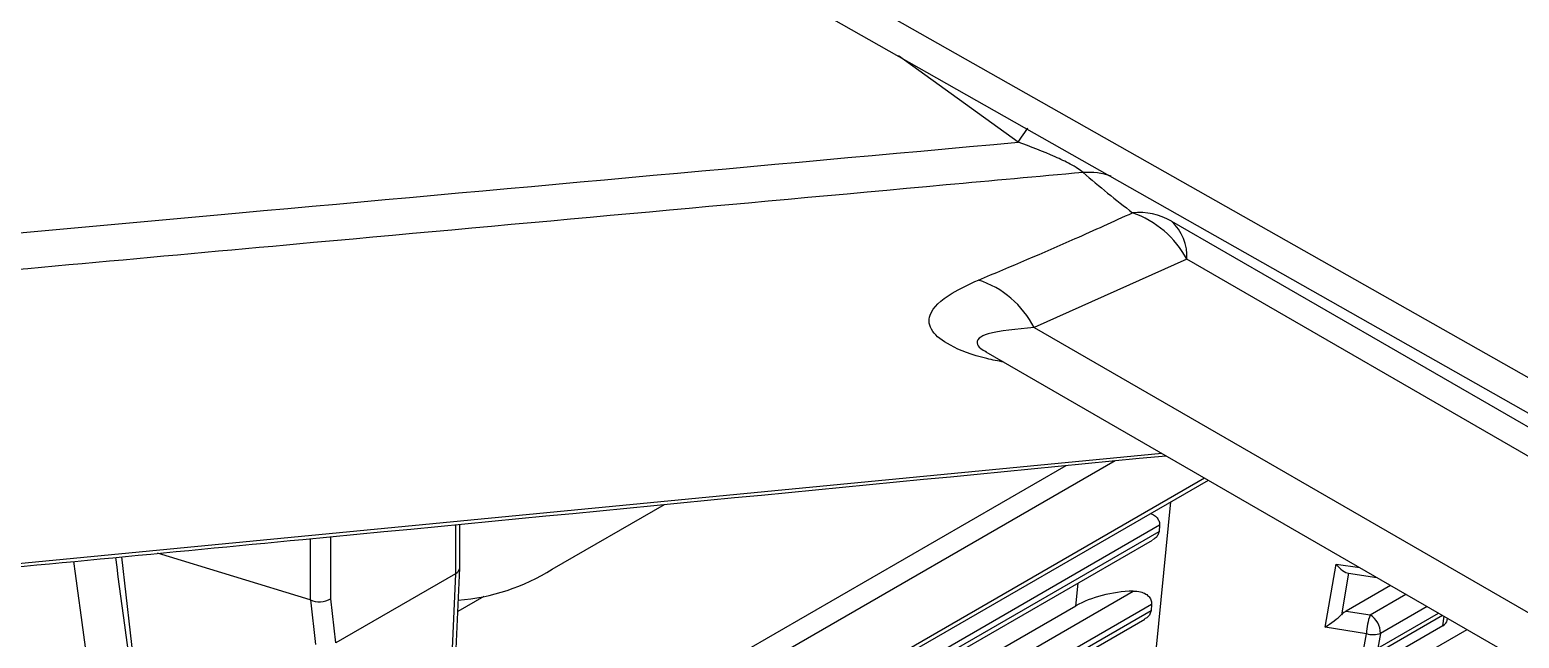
# Model space of a CAD drawing. Extents: x 16.5 to 113.1, y 4.4 to 84.5.
# Drawn here: x 26.141 to 27.153, y 62.868 to 63.281 of the extents above; entities that cross this region are included whole.
import ezdxf

# ---------------------------------------------------------------- set-up
doc = ezdxf.new("R2010")
doc.units = 0
doc.header["$MEASUREMENT"] = 0
doc.layers.add('OBJECT', color=7, linetype='CONTINUOUS')

msp = doc.modelspace()

# ---------------------------------------------------------------- linework, layer by layer
at = {"layer": 'OBJECT'}
for p, q in [((26.8124, 63.2051), (26.731, 63.2637)), ((26.9165, 63.1515), (29.6876, 61.5518)), ((26.927, 63.1256), (26.8232, 63.0792)), ((29.697, 61.5265), (26.927, 63.1256)), ((26.8232, 63.0792), (29.6932, 61.4224)), ((26.7902, 63.0629), (26.7904, 63.0628)), ((26.7905, 63.0628), (29.7142, 61.3749)), ((26.0431, 62.9103), (26.91, 62.9938)), ((26.5108, 62.7927), (26.8449, 62.9856)), ((26.8783, 62.9888), (26.5173, 62.7804)), ((26.4663, 62.7012), (26.9415, 62.9756)), ((26.4683, 62.7054), (26.9389, 62.9771)), ((26.496, 62.9152), (26.5721, 62.9591)), ((26.9159, 62.9608), (26.8786, 62.5885)), ((26.4302, 62.9454), (26.4302, 62.9119)), ((26.4331, 62.9161), (26.4331, 62.9457)), ((26.9084, 62.9449), (26.4459, 62.6779)), ((26.9084, 62.9449), (26.908, 62.9408)), ((26.3315, 62.9358), (26.3315, 62.8944)), ((26.3455, 62.895), (26.3455, 62.9372)), ((26.4438, 62.6695), (26.9036, 62.9349)), ((26.4467, 62.6745), (26.908, 62.9408)), ((26.2276, 62.7123), (26.2037, 62.9235)), ((26.3315, 62.8944), (26.2279, 62.9259)), ((26.4296, 62.8358), (26.4331, 62.9159)), ((27.0209, 62.8758), (27.0282, 62.9186)), ((27.0282, 62.9186), (27.0443, 62.9162)), ((27.0367, 62.9123), (27.0319, 62.8842)), ((27.0366, 62.9123), (27.056, 62.9095)), ((26.4302, 62.9119), (26.3489, 62.865)), ((26.4302, 62.9119), (26.4267, 62.8317)), ((26.4302, 62.9119), (26.4302, 62.9119)), ((26.8515, 62.8901), (26.853, 62.9057)), ((27.0653, 62.9041), (27.0352, 62.8867)), ((26.3317, 62.8943), (26.3351, 62.864)), ((26.3489, 62.865), (26.3455, 62.895)), ((26.4494, 62.8965), (26.4318, 62.8864)), ((26.4484, 62.645), (26.8905, 62.9002)), ((27.0514, 62.8841), (27.0757, 62.8981)), ((26.8515, 62.8901), (26.4473, 62.6568)), ((26.903, 62.8912), (26.4499, 62.6296)), ((26.4503, 62.626), (26.9026, 62.8871)), ((26.903, 62.8912), (26.9026, 62.8871)), ((27.0352, 62.8867), (27.0514, 62.8841)), ((27.0547, 62.8573), (27.1005, 62.8838)), ((27.0567, 62.8615), (27.0979, 62.8853)), ((27.0901, 62.8898), (27.0584, 62.8715)), ((27.1007, 62.8767), (27.1017, 62.8831)), ((27.1037, 62.8803), (27.1039, 62.8818)), ((26.4506, 62.6228), (26.8983, 62.8812)), ((27.0488, 62.8713), (27.0209, 62.8758)), ((27.1007, 62.8767), (27.0261, 62.8336)), ((27.0424, 62.831), (27.1172, 62.8742)), ((27.0471, 62.8613), (27.0488, 62.8713)), ((27.0584, 62.8715), (27.0567, 62.8615))]:
    msp.add_line(p, q, dxfattribs=at)
at = {"layer": 'OBJECT', "flags": 128}
for points in [[(25.3506, 64.0691), (25.5151, 63.9759), (26.2204, 63.5766), (28.6949, 62.1757)], [(25.4113, 64.0114), (26.079, 63.633), (28.7201, 62.1367)], [(26.8124, 63.2051), (26.8147, 63.2085), (26.8168, 63.2116), (26.8187, 63.2143), (26.819, 63.2147)]]:
    msp.add_lwpolyline(points, dxfattribs=at)
at = {"layer": 'OBJECT'}
for centre, radius, start, end in [((26.8601, 63.1366), 0.048, 71.1294, 94.4176), ((27.4589, 63.8906), 0.9282, 229.5308, 232.2076), ((26.8941, 63.1118), 0.0456, 60.6472, 95.0914), ((26.8683, 63.0945), 0.0663, 27.9345, 70.8768), ((26.8945, 63.1275), 0.0325, 356.5262, 47.5283), ((26.7652, 63.0496), 0.0651, 27.0753, 71.9405), ((26.4214, 63.034), 0.1403, 274.3817, 302.0948), ((27.088, 62.87), 0.0392, 158.9144, 178.1156), ((27.0432, 62.8713), 0.0152, 0.7144, 57.2529), ((27.0534, 62.8867), 0.016, 253.6116, 288.5533)]:
    msp.add_arc(centre, radius, start, end, dxfattribs=at)
for centre, major_axis, ratio, start_param, end_param in [((27.3121, 65.1714), (-1.7566, 14.6383), 0.094069, 1.713697, 1.728284), ((26.4231, 62.9162), (0.01, -0.00021), 0.593676, 5.510532, 6.29593), ((27.0307, 62.9233), (-0.0077, 0.0106), 0.37214, 1.74648, 2.800892), ((26.3384, 62.832), (-0.0072, 0.0624), 0.110772, 6.208863, 6.235043), ((26.3384, 62.8991), (0.00999, 0.00056), 0.611383, 3.944845, 5.463282), ((26.8939, 62.8652), (0.0602, -0.0001), 0.582929, 1.627585, 2.352515), ((27.0234, 62.8805), (0.0114, 0.0082), 0.177132, 4.362399, 5.416811), ((27.0346, 62.8787), (0.00685, 0.00862), 0.521027, 0.922949, 1.32921), ((27.0936, 62.8808), (0.0101, 0), 0.579269, 5.498575, 6.20079)]:
    msp.add_ellipse(centre, major_axis=major_axis, ratio=ratio, start_param=start_param, end_param=end_param, dxfattribs=at)
for points, knots in [([(25.7267, 63.1064), (25.9122, 63.1233), (26.2739, 63.1563), (26.6361, 63.1891), (26.8124, 63.2051)], [0, 0, 0, 0, 0.513008, 1, 1, 1, 1]), ([(26.8564, 63.1845), (26.8553, 63.1854), (26.8531, 63.1872), (26.8465, 63.191), (26.8329, 63.1975), (26.8208, 63.202), (26.8124, 63.2051)], [0, 0, 0, 0, 0.128046, 0.255389, 0.479323, 1, 1, 1, 1]), ([(26.8564, 63.1845), (26.8254, 63.1817), (26.6513, 63.1658), (26.2798, 63.132), (25.9398, 63.1009), (25.7428, 63.0828)], [0, 0, 0, 0, 0.083466, 0.469044, 1, 1, 1, 1]), ([(26.7854, 63.1115), (26.8074, 63.1207), (26.8425, 63.1356), (26.8771, 63.1513), (26.8901, 63.1572)], [0, 0, 0, 0, 0.624895, 1, 1, 1, 1]), ([(26.8027, 63.0557), (26.7988, 63.0565), (26.784, 63.0593), (26.7654, 63.0666), (26.7519, 63.0771), (26.7509, 63.0897), (26.7637, 63.1015), (26.7791, 63.1086), (26.7854, 63.1115)], [0, 0, 0, 0, 0.0624701, 0.233218, 0.3842137, 0.5581762, 0.8176351, 1, 1, 1, 1]), ([(26.8232, 63.0792), (26.8114, 63.0782), (26.7956, 63.0769), (26.7849, 63.0721), (26.7838, 63.0684), (26.7863, 63.065), (26.7899, 63.0632), (26.7906, 63.0629)], [0, 0, 0, 0, 0.505846, 0.678385, 0.852193, 0.970905, 1, 1, 1, 1]), ([(26.0513, 62.9089), (26.1431, 62.9177), (26.4305, 62.9452), (26.7175, 62.9732), (26.9128, 62.9922)], [0, 0, 0, 0, 0.319363, 1, 1, 1, 1]), ([(26.9022, 62.9529), (26.9029, 62.9526), (26.9047, 62.952), (26.9068, 62.9501), (26.9083, 62.9475), (26.9084, 62.9458), (26.9084, 62.9449)], [0, 0, 0, 0, 0.205702, 0.47896, 0.753712, 1, 1, 1, 1]), ([(26.908, 62.9408), (26.9078, 62.9399), (26.9074, 62.9382), (26.9057, 62.9362), (26.9042, 62.9354), (26.9036, 62.935)], [0, 0, 0, 0, 0.359205, 0.716865, 1, 1, 1, 1]), ([(26.1709, 62.9204), (26.1768, 62.8761), (26.1884, 62.7897), (26.2003, 62.7032), (26.2061, 62.661)], [0, 0, 0, 0, 0.512697, 1, 1, 1, 1]), ([(26.8905, 62.9002), (26.8922, 62.9002), (26.8951, 62.9001), (26.8989, 62.8985), (26.9015, 62.8964), (26.9029, 62.8938), (26.903, 62.892), (26.903, 62.8912)], [0, 0, 0, 0, 0.2782962, 0.4907959, 0.6659749, 0.8421109, 1, 1, 1, 1]), ([(26.9026, 62.8871), (26.9024, 62.8862), (26.902, 62.8845), (26.9003, 62.8825), (26.8989, 62.8816), (26.8982, 62.8813)], [0, 0, 0, 0, 0.359205, 0.716865, 1, 1, 1, 1])]:
    msp.add_open_spline(points, degree=3, knots=knots, dxfattribs=at)

doc.saveas('drawing.dxf')
